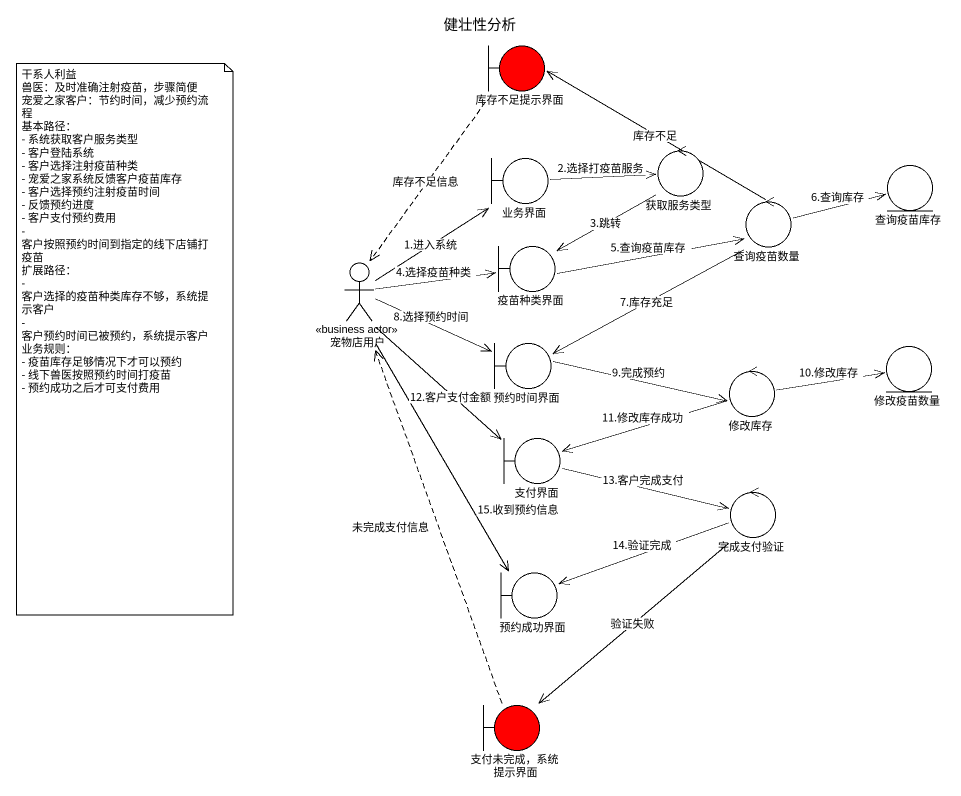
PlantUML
@startuml
title 健壮性分析
boundary 库存不足提示界面 #FF0000
boundary 业务界面
control 获取服务类型
entity 查询疫苗库存
control 查询疫苗数量
actor 宠物店用户 <<business actor>>
boundary 疫苗种类界面
boundary 预约时间界面
entity 修改疫苗数量
control 修改库存
boundary 支付界面
control 完成支付验证
boundary 预约成功界面
boundary "支付未完成，系统提示界面" as 支付未完成_系统提示界面 #FF0000
库存不足提示界面 ..> 宠物店用户 : 库存不足信息
业务界面 -right-> 获取服务类型 : 2.选择打疫苗服务
获取服务类型 --> 疫苗种类界面 : 3.跳转
查询疫苗数量 -up-> 库存不足提示界面 : 库存不足
查询疫苗数量 -right-> 查询疫苗库存 : 6.查询库存
查询疫苗数量 -left-> 预约时间界面 : 7.库存充足
宠物店用户 -up-> 业务界面 : 1.进入系统
宠物店用户 -right-> 疫苗种类界面 : 4.选择疫苗种类
宠物店用户 -right-> 预约时间界面 : 8.选择预约时间
宠物店用户 --> 支付界面 : 12.客户支付金额
宠物店用户 --> 预约成功界面 : 15.收到预约信息
疫苗种类界面 -right-> 查询疫苗数量 : 5.查询疫苗库存
预约时间界面 -right-> 修改库存 : 9.完成预约
修改库存 -right-> 修改疫苗数量 : 10.修改库存
修改库存 -left-> 支付界面 : 11.修改库存成功
支付界面 -right-> 完成支付验证 : 13.客户完成支付
完成支付验证 -left-> 预约成功界面 : 14.验证完成
完成支付验证 --> 支付未完成_系统提示界面 : 验证失败
支付未完成_系统提示界面 .up.> 宠物店用户 : 未完成支付信息
note as N1
  干系人利益
  兽医：及时准确注射疫苗，步骤简便
  宠爱之家客户：节约时间，减少预约流程
  基本路径：
  - 系统获取客户服务类型
  - 客户登陆系统
  - 客户选择注射疫苗种类
  - 宠爱之家系统反馈客户疫苗库存
  - 客户选择预约注射疫苗时间
  - 反馈预约进度
  - 客户支付预约费用
  - 客户按照预约时间到指定的线下店铺打疫苗
  扩展路径：
  - 客户选择的疫苗种类库存不够，系统提示客户
  - 客户预约时间已被预约，系统提示客户
  业务规则：
  - 疫苗库存足够情况下才可以预约
  - 线下兽医按照预约时间打疫苗
  - 预约成功之后才可支付费用
end note
@enduml
